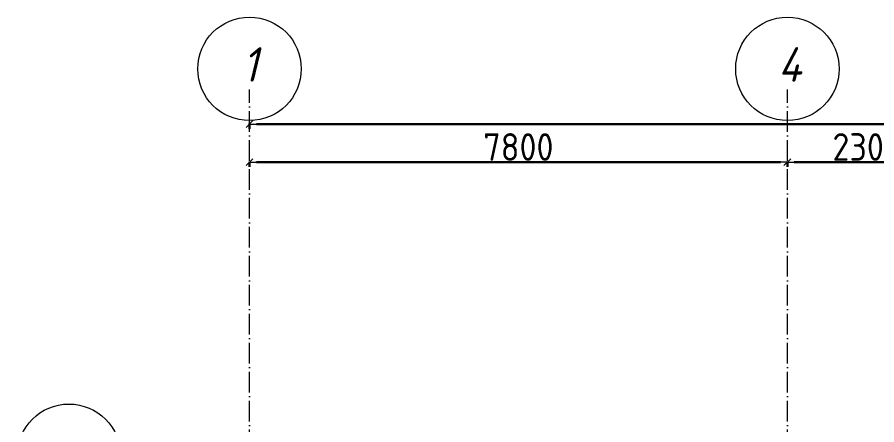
# Model space of a CAD drawing. Header units: millimetres. Extents: x -213536 to 1564669, y -45299 to 942238.
# Drawn here: x 538564 to 551029, y 657573 to 663487 of the extents above; entities that cross this region are included whole.
import ezdxf

# ---------------------------------------------------------------- set-up
doc = ezdxf.new("R2010")
doc.units = ezdxf.units.MM
doc.linetypes.add('50_200_ШТРИХ_1Т_ш5_п1_п1_', pattern=[700, 500, -100, 0, -100])
for name, color, linetype, lineweight in [('3.1) ЖБ окна 1.2 м', 102, 'Continuous', 30), ('A-____-____-DIMS', 7, 'Continuous', 9), ('S-GRID-____-IDEN', 7, 'Continuous', 9), ('S-GRID-____-OTLN-1', 7, '50_200_ШТРИХ_1Т_ш5_п1_п1_', 9)]:
    doc.layers.add(name, color=color, linetype=linetype, lineweight=lineweight)
doc.styles.add('ISOCPEUR_I_9', font='isocpeui.ttf', dxfattribs={"width": 0.9, "height": 250})
doc.styles.add('СПДС', font='isocpeur.ttf', dxfattribs={"width": 0.9})
doc.dimstyles.new('Размера А3', dxfattribs={"dimtxt": 200, "dimasz": 100, "dimexe": 70, "dimexo": 100, "dimgap": 20, "dimtad": 1, "dimdec": 0, "dimrnd": 10, "dimzin": 0, "dimdsep": 46, "dimtxsty": 'СПДС', "dimblk": 'ARROWHEAD_6', "dimcen": 1, "dimclrd": 256, "dimclre": 256, "dimclrt": 256, "dimazin": 0, "dimtfac": 1, "dimtdec": 0, "dimtmove": 2, "dimatfit": 3, "dimfxl": 1, "dimtolj": 1, "dimtzin": 0, "dimarcsym": 0})

# ---------------------------------------------------------------- blocks, each defined once
blk = doc.blocks.new('Ось сетки - Круг_Ø6_00__ISO-2_5_0_9K_-25732049-АР1_План отверстий 2 этажа в осях 1-64_Ю-ЯЯ')
at = {"layer": 'S-GRID-____-IDEN'}
blk.add_circle((0, 0), 3, dxfattribs=at)
blk = doc.blocks.new('ARROWHEAD_6')
at = {"color": 0, "linetype": 'Continuous'}
for p, q in [((0, 0), (-1, 0)), ((-0.5, -0.5), (0.5, 0.5))]:
    blk.add_line(p, q, dxfattribs=at)
blk = doc.blocks.new('*D5589')
at = {"layer": 'A-____-____-DIMS', "lineweight": -2, "transparency": 16777216}
for p, q in [((-17942, 548862), (-17942, 548786)), ((-17842, 548856), (-10242, 548856)), ((-10142, 548862), (-10142, 548786))]:
    blk.add_line(p, q, dxfattribs=at)
at = {"layer": 'Defpoints', "color": 0, "lineweight": 30, "transparency": 16777216}
for p in [(-17942, 548962), (-10142, 548962), (-10142, 548856)]:
    blk.add_point(p, dxfattribs=at)
at = {"layer": 'A-____-____-DIMS', "lineweight": -2, "transparency": 16777216, "xscale": 100, "yscale": 100, "zscale": 100, "rotation": 180}
blk.add_blockref('ARROWHEAD_6', (-17942, 548856), dxfattribs=at)
at = {"layer": 'A-____-____-DIMS', "lineweight": -2, "transparency": 16777216, "xscale": 100, "yscale": 100, "zscale": 100}
blk.add_blockref('ARROWHEAD_6', (-10142, 548856), dxfattribs=at)
at = {"layer": 'A-____-____-DIMS', "transparency": 16777216, "insert": (-14042, 549076), "char_height": 400, "width": 2.49, "attachment_point": 5, "style": 'СПДС'}
blk.add_mtext('\\A1;7800', dxfattribs=at)
blk = doc.blocks.new('*D5590')
at = {"layer": 'A-____-____-DIMS', "lineweight": -2, "transparency": 16777216}
for p, q in [((-10142, 548862), (-10142, 548786)), ((-10042, 548856), (-7942, 548856)), ((-7842, 548862), (-7842, 548786))]:
    blk.add_line(p, q, dxfattribs=at)
at = {"layer": 'Defpoints', "color": 0, "lineweight": 30, "transparency": 16777216}
for p in [(-10142, 548962), (-7842, 548962), (-7842, 548856)]:
    blk.add_point(p, dxfattribs=at)
at = {"layer": 'A-____-____-DIMS', "lineweight": -2, "transparency": 16777216, "xscale": 100, "yscale": 100, "zscale": 100, "rotation": 180}
blk.add_blockref('ARROWHEAD_6', (-10142, 548856), dxfattribs=at)
at = {"layer": 'A-____-____-DIMS', "lineweight": -2, "transparency": 16777216, "xscale": 100, "yscale": 100, "zscale": 100}
blk.add_blockref('ARROWHEAD_6', (-7842, 548856), dxfattribs=at)
at = {"layer": 'A-____-____-DIMS', "transparency": 16777216, "insert": (-8992, 549076), "char_height": 400, "width": 2.49, "attachment_point": 5, "style": 'СПДС'}
blk.add_mtext('\\A1;2300', dxfattribs=at)
blk = doc.blocks.new('*D5539')
at = {"layer": 'A-____-____-DIMS', "lineweight": -2, "transparency": 16777216}
for p, q in [((-17942, 549415), (-17942, 549339)), ((-17842, 549409), (33027, 549409)), ((85458, 549409), (34435, 549409)), ((85558, 549415), (85558, 549339))]:
    blk.add_line(p, q, dxfattribs=at)
at = {"layer": 'Defpoints', "color": 0, "lineweight": 30, "transparency": 16777216}
for p in [(-17942, 549515), (85558, 549515), (85558, 549409)]:
    blk.add_point(p, dxfattribs=at)
at = {"layer": 'A-____-____-DIMS', "lineweight": -2, "transparency": 16777216, "xscale": 100, "yscale": 100, "zscale": 100, "rotation": 180}
blk.add_blockref('ARROWHEAD_6', (-17942, 549409), dxfattribs=at)
at = {"layer": 'A-____-____-DIMS', "lineweight": -2, "transparency": 16777216, "xscale": 100, "yscale": 100, "zscale": 100}
blk.add_blockref('ARROWHEAD_6', (85558, 549409), dxfattribs=at)
at = {"layer": 'A-____-____-DIMS', "transparency": 16777216, "insert": (33047, 549835), "char_height": 400, "width": 3.54, "attachment_point": 1, "line_spacing_factor": 1.149209, "style": 'СПДС'}
blk.add_mtext('\\A1;103500', dxfattribs=at)
blk = doc.blocks.new('2этаж')
at = {"layer": 'S-GRID-____-OTLN-1', "color": 251, "ltscale": 0.6, "true_color": 0x636466}
for p, q in [((-17941.7, 511907.5), (-17941.7, 549908.8)), ((-10141.7, 511907.5), (-10141.7, 549908.8))]:
    blk.add_line(p, q, dxfattribs=at)
at = {"layer": 'S-GRID-____-IDEN', "xscale": 250, "yscale": 250, "zscale": 99.99999999999993}
for p in [(-17941.7, 550208.8), (-10141.7, 550208.8)]:
    blk.add_blockref('Ось сетки - Круг_Ø6_00__ISO-2_5_0_9K_-25732049-АР1_План отверстий 2 этажа в осях 1-64_Ю-ЯЯ', p, dxfattribs=at)
at = {"layer": 'S-GRID-____-IDEN', "xscale": 250, "yscale": 250, "zscale": 99.99999999999993, "rotation": 89.9999999999998}
blk.add_blockref('Ось сетки - Круг_Ø6_00__ISO-2_5_0_9K_-25732049-АР1_План отверстий 2 этажа в осях 1-64_Ю-ЯЯ', (-20560.4, 544597), dxfattribs=at)
at = {"layer": 'S-GRID-____-IDEN', "char_height": 500, "attachment_point": 1, "style": 'ISOCPEUR_I_9'}
for s, insert, width in [('\\fISOCPEUR|b0|i1|c204|p34|;\\W.9;1', (-18044.1, 550523.4), 144.304), ('\\fISOCPEUR|b0|i1|c204|p34|;\\W.9;4', (-10276.9, 550523.4), 223.671)]:
    blk.add_mtext(s, dxfattribs=dict(at, insert=insert, width=width))
at = {"layer": 'A-____-____-DIMS'}
dim = blk.add_linear_dim(base=(85558.3, 549408.6), p1=(-17941.7, 549514.7), p2=(85558.3, 549514.7), dimstyle='Размера А3', override={"dimtxt": 400}, dxfattribs=at)
dim.commit()
dim.dimension.update_dxf_attribs({"geometry": '*D5539', "text_midpoint": (33731.2, 549568.6), "dimtype": 160})
for base, p1, p2, picture, middle in [((-10141.7, 548856.4), (-17941.7, 548962.5), (-10141.7, 548962.5), '*D5589', (-14041.7, 549076.4)), ((-7841.7, 548856.4), (-10141.7, 548962.5), (-7841.7, 548962.5), '*D5590', (-8991.7, 549076.4))]:
    dim = blk.add_linear_dim(base=base, p1=p1, p2=p2, dimstyle='Размера А3', override={"dimtxt": 400}, dxfattribs=at)
    dim.commit()
    dim.dimension.update_dxf_attribs({"geometry": picture, "text_midpoint": middle})

msp = doc.modelspace()

# ---------------------------------------------------------------- block references
at = {"layer": '3.1) ЖБ окна 1.2 м'}
msp.add_blockref('2этаж', (559874.3, 112528.1), dxfattribs=at)

doc.saveas('drawing.dxf')
